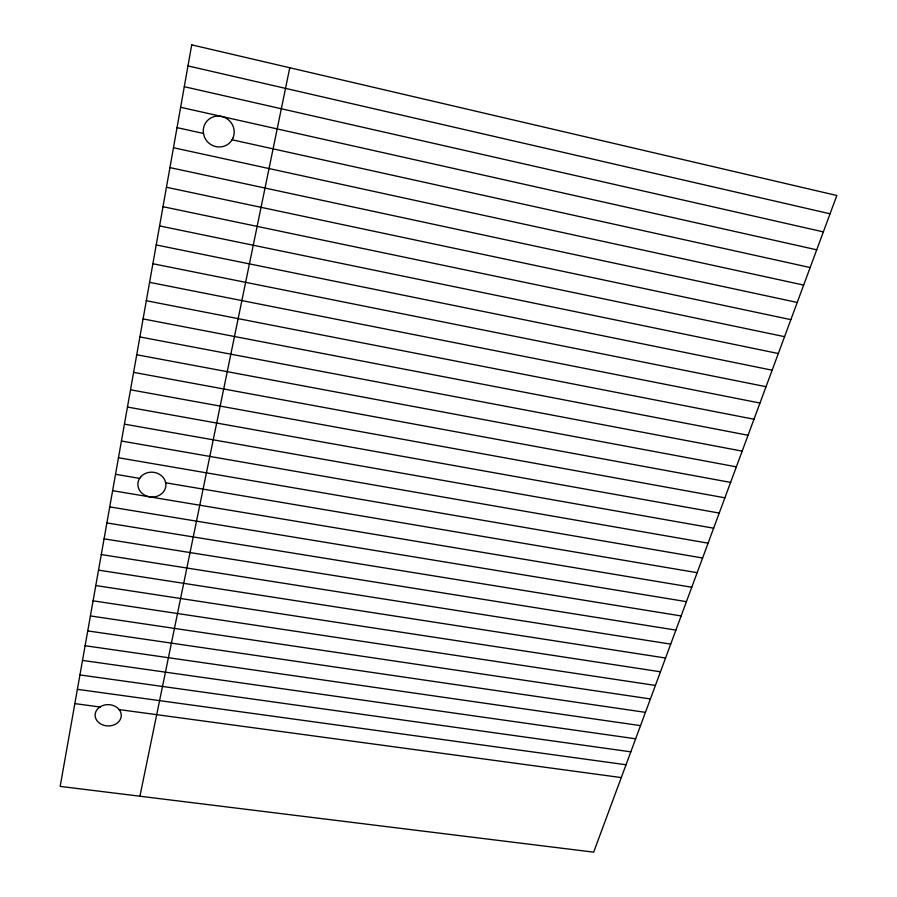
<?xml version="1.0" encoding="UTF-8"?>
<svg xmlns="http://www.w3.org/2000/svg" width="897" height="897" viewBox="0 0 897 897"><rect width="100%" height="100%" fill="white"/><g stroke="black" fill="none" stroke-linecap="round" stroke-linejoin="round"><path stroke-width="1.35" d="M139.921 796.211L289.765 67.746M74.843 703.596L99.971 707.004M119.088 709.583L621.285 777.576M77.377 689.333L626.028 764.76M79.934 674.936L630.815 751.832M82.513 660.405L635.648 738.792M85.114 645.728L640.525 725.628M87.749 630.905L645.436 712.353M90.395 615.936L650.403 698.954M93.086 600.822L655.404 685.431M95.788 585.55L660.461 671.786M98.524 570.133L665.563 658.028M101.283 554.559L670.698 644.124M104.074 538.839L675.901 630.109M106.9 522.951L681.137 615.947M109.748 506.895L686.429 601.663M112.618 490.681L691.766 587.243M115.522 474.3L139.685 478.393M165.597 482.777L697.16 572.69M118.46 457.75L702.598 558.001M121.431 441.032L708.092 543.167M124.425 424.135L713.631 528.198M127.452 407.059L719.237 513.073M130.514 389.803L724.888 497.813M133.608 372.367L730.595 482.407M136.736 354.752L736.359 466.844M139.898 336.936L742.178 451.124M143.094 318.928L748.053 435.258M146.323 300.73L753.985 419.235M149.586 282.342L759.983 403.045M152.882 263.74L766.038 386.697M156.213 244.937L772.149 370.192M159.588 225.921L778.327 353.519M162.996 206.702L784.561 336.667M166.45 187.26L790.862 319.657M169.937 167.604L797.231 302.457M173.469 147.725L803.656 285.089M177.034 127.621L203.496 133.462M231.964 139.764L810.159 267.541M816.73 249.815L180.633 107.281M184.289 86.706L823.356 231.897M187.978 65.907L830.061 213.8M191.711 44.85L60.166 786.389L593.668 852.15L836.834 195.501L191.711 44.85M232.996 138.037L230.955 141.434A15.731 15.193 43.4 0 1 204.438 136.972L203.384 133.048A15.731 15.193 43.4 0 1 220.797 116.307A15.731 15.193 43.4 0 1 232.996 138.037M141.031 476.498L139.091 479.233A14.038 12.435 5.4 0 0 149.552 496.837A14.038 12.435 5.4 0 0 165.844 483.752L165.037 480.568A14.038 12.435 5.4 0 0 154.206 472.394A14.038 12.435 5.4 0 0 141.031 476.498M100.453 706.623L97.986 708.54A13.074 10.663 1.4 0 0 106.194 725.808A13.074 10.663 1.4 0 0 120.4 711.568L118.774 709.112A13.074 10.663 1.4 0 0 100.453 706.623"/></g></svg>
